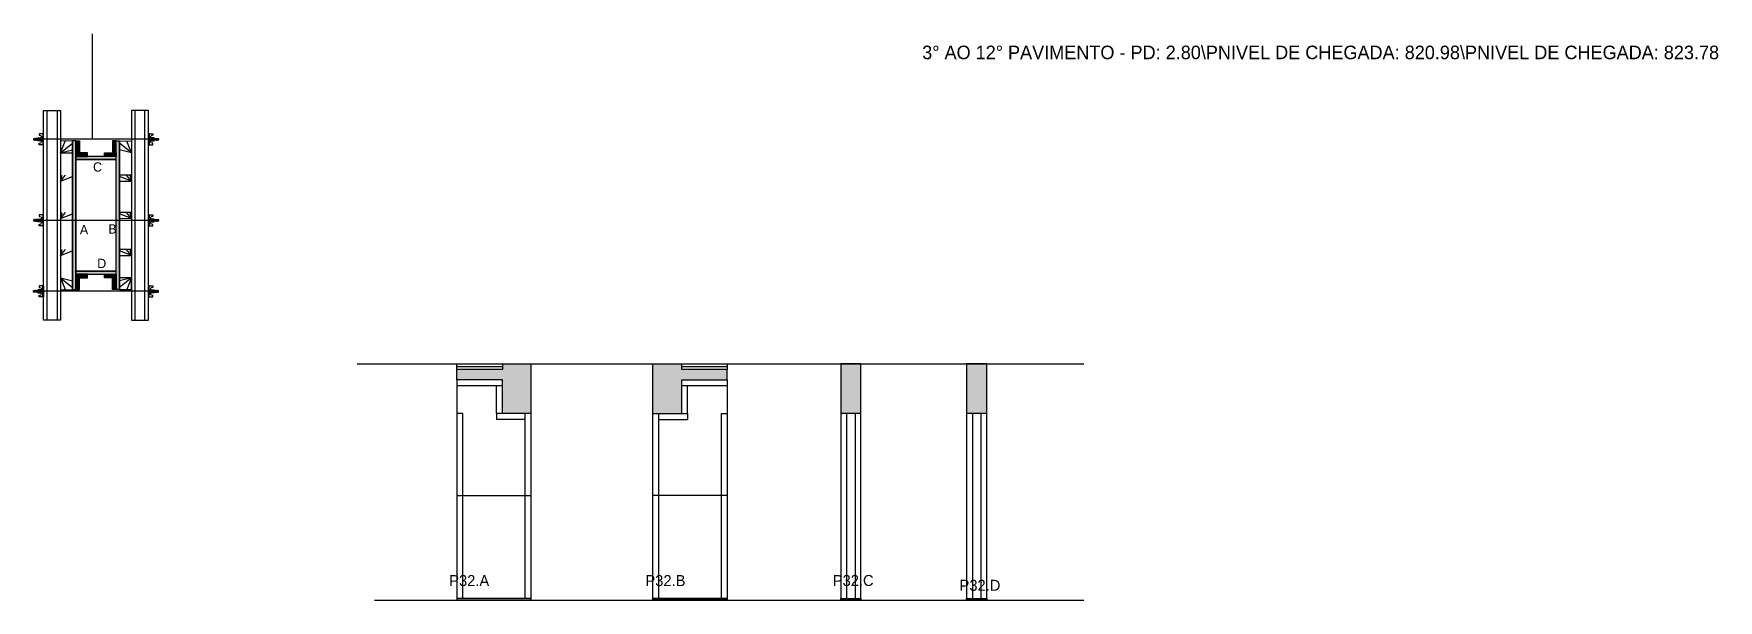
# Model space of a CAD drawing. Header units: metres. Extents: x 2704 to 4698, y 1780 to 2451.
import ezdxf

# ---------------------------------------------------------------- set-up
doc = ezdxf.new("R2010")
doc.units = ezdxf.units.M
for name, color, linetype in [('CHAPA', 7, 'Continuous'), ('COTA', 7, 'Continuous'), ('Hachura', 7, 'Continuous'), ('Madeira', 7, 'Continuous'), ('NOMENCLATURA', 7, 'Continuous'), ('Nível', 7, 'Continuous'), ('Painéis', 7, 'Continuous'), ('Perfil Metálico', 7, 'Continuous'), ('SARR_2.2x7', 7, 'Continuous'), ('SARRAFO', 7, 'Continuous'), ('Texto Seção', 7, 'Continuous'), ('TEXTO_GERAL', 7, 'Continuous')]:
    doc.layers.add(name, color=color, linetype=linetype)

msp = doc.modelspace()

# ---------------------------------------------------------------- hatches: boundary and pattern name
at = {"layer": 'COTA'}
h = msp.add_hatch(color=7, dxfattribs=at)
h.dxf.hatch_style = 1
h.paths.add_polyline_path([(3292.7, 2060.4), (3258.7, 2060.4), (3258.7, 2053.4), (3204.7, 2053.4), (3204.7, 2041.4), (3258.7, 2041.4), (3258.7, 2001.4), (3292.7, 2001.4), (3292.7, 2060.4)])
h = msp.add_hatch(color=7, dxfattribs=at)
h.dxf.hatch_style = 1
h.paths.add_polyline_path([(3470.9, 2041.4), (3524.9, 2041.4), (3524.9, 2053.4), (3470.9, 2053.4), (3470.9, 2060.4), (3436.9, 2060.4), (3436.9, 2001.4), (3470.9, 2001.4), (3470.9, 2041.4)])
h = msp.add_hatch(color=7, dxfattribs=at)
h.dxf.hatch_style = 1
h.paths.add_polyline_path([(3659.2, 2001.4), (3683.2, 2001.4), (3683.2, 2001.4), (3683.2, 2060.4), (3683.2, 2060.4), (3659.2, 2060.4), (3659.2, 2060.4), (3659.2, 2001.4)])
h = msp.add_hatch(color=7, dxfattribs=at)
h.dxf.hatch_style = 1
h.paths.add_polyline_path([(3808.1, 2001.4), (3832.1, 2001.4), (3832.1, 2001.4), (3832.1, 2060.4), (3832.1, 2060.4), (3808.1, 2060.4), (3808.1, 2060.4), (3808.1, 2001.4)])
at = {"layer": 'Hachura'}
h = msp.add_hatch(color=7, dxfattribs=at)
h.dxf.hatch_style = 1
h.paths.add_polyline_path([(2753.5, 2324.1), (2749.5, 2324.1), (2749.5, 2324.1), (2749.5, 2148.1), (2749.5, 2148.1), (2753.5, 2148.1), (2753.5, 2148.1), (2753.5, 2324.1)])
h = msp.add_hatch(color=7, dxfattribs=at)
h.dxf.hatch_style = 1
h.paths.add_polyline_path([(2753.5, 2310.1), (2757.9, 2310.1), (2757.9, 2310.1), (2757.9, 2324.1), (2757.9, 2324.1), (2753.5, 2324.1), (2753.5, 2324.1), (2753.5, 2310.1)])
h = msp.add_hatch(color=7, dxfattribs=at)
h.dxf.hatch_style = 1
h.paths.add_polyline_path([(2801.5, 2310.1), (2797.1, 2310.1), (2797.1, 2310.1), (2797.1, 2324.1), (2797.1, 2324.1), (2801.5, 2324.1), (2801.5, 2324.1), (2801.5, 2310.1)])
h = msp.add_hatch(color=7, dxfattribs=at)
h.dxf.hatch_style = 1
h.paths.add_polyline_path([(2801.5, 2324.1), (2805.5, 2324.1), (2805.5, 2324.1), (2805.5, 2148.1), (2805.5, 2148.1), (2801.5, 2148.1), (2801.5, 2148.1), (2801.5, 2324.1)])
h = msp.add_hatch(color=7, dxfattribs=at)
h.dxf.hatch_style = 1
h.paths.add_polyline_path([(2753.5, 2305.7), (2753.5, 2310.1), (2753.5, 2310.1), (2767.5, 2310.1), (2767.5, 2310.1), (2767.5, 2305.7), (2767.5, 2305.7), (2753.5, 2305.7)])
h = msp.add_hatch(color=7, dxfattribs=at)
h.dxf.hatch_style = 1
h.paths.add_polyline_path([(2801.5, 2302.1), (2801.5, 2305.7), (2801.5, 2305.7), (2753.5, 2305.7), (2753.5, 2305.7), (2753.5, 2302.1), (2753.5, 2302.1), (2801.5, 2302.1)])
h = msp.add_hatch(color=7, dxfattribs=at)
h.dxf.hatch_style = 1
h.paths.add_polyline_path([(2801.5, 2302.1), (2801.5, 2305.7), (2801.5, 2305.7), (2753.5, 2305.7), (2753.5, 2305.7), (2753.5, 2302.1), (2753.5, 2302.1), (2801.5, 2302.1)])
h = msp.add_hatch(color=7, dxfattribs=at)
h.dxf.hatch_style = 1
h.paths.add_polyline_path([(2801.5, 2305.7), (2801.5, 2310.1), (2801.5, 2310.1), (2787.5, 2310.1), (2787.5, 2310.1), (2787.5, 2305.7), (2787.5, 2305.7), (2801.5, 2305.7)])
h = msp.add_hatch(color=7, dxfattribs=at)
h.dxf.hatch_style = 1
h.paths.add_polyline_path([(2801.5, 2166.5), (2801.5, 2170.1), (2801.5, 2170.1), (2753.5, 2170.1), (2753.5, 2170.1), (2753.5, 2166.5), (2753.5, 2166.5), (2801.5, 2166.5)])
h = msp.add_hatch(color=7, dxfattribs=at)
h.dxf.hatch_style = 1
h.paths.add_polyline_path([(2801.5, 2166.5), (2801.5, 2170.1), (2801.5, 2170.1), (2753.5, 2170.1), (2753.5, 2170.1), (2753.5, 2166.5), (2753.5, 2166.5), (2801.5, 2166.5)])
h = msp.add_hatch(color=7, dxfattribs=at)
h.dxf.hatch_style = 1
h.paths.add_polyline_path([(2753.5, 2162.1), (2753.5, 2166.5), (2753.5, 2166.5), (2767.5, 2166.5), (2767.5, 2166.5), (2767.5, 2162.1), (2767.5, 2162.1), (2753.5, 2162.1)])
h = msp.add_hatch(color=7, dxfattribs=at)
h.dxf.hatch_style = 1
h.paths.add_polyline_path([(2753.5, 2162.1), (2757.9, 2162.1), (2757.9, 2162.1), (2757.9, 2148.1), (2757.9, 2148.1), (2753.5, 2148.1), (2753.5, 2148.1), (2753.5, 2162.1)])
h = msp.add_hatch(color=7, dxfattribs=at)
h.dxf.hatch_style = 1
h.paths.add_polyline_path([(2801.5, 2162.1), (2801.5, 2166.5), (2801.5, 2166.5), (2787.5, 2166.5), (2787.5, 2166.5), (2787.5, 2162.1), (2787.5, 2162.1), (2801.5, 2162.1)])
h = msp.add_hatch(color=7, dxfattribs=at)
h.dxf.hatch_style = 1
h.paths.add_polyline_path([(2801.5, 2162.1), (2797.1, 2162.1), (2797.1, 2162.1), (2797.1, 2148.1), (2797.1, 2148.1), (2801.5, 2148.1), (2801.5, 2148.1), (2801.5, 2162.1)])

# ---------------------------------------------------------------- linework, layer by layer
at = {"layer": 'CHAPA', "color": 7, "lineweight": 25}
for points in [[(2753.5, 2324.1), (2749.5, 2324.1), (2749.5, 2148.1), (2753.5, 2148.1)], [(2753.5, 2324.1), (2749.5, 2324.1), (2749.5, 2148.1), (2753.5, 2148.1)], [(2801.5, 2324.1), (2805.5, 2324.1), (2805.5, 2148.1), (2801.5, 2148.1)], [(2801.5, 2324.1), (2805.5, 2324.1), (2805.5, 2148.1), (2801.5, 2148.1)], [(2801.5, 2302.1), (2801.5, 2305.7), (2753.5, 2305.7), (2753.5, 2302.1)], [(2801.5, 2302.1), (2801.5, 2305.7), (2753.5, 2305.7), (2753.5, 2302.1)], [(2801.5, 2166.5), (2801.5, 2170.1), (2753.5, 2170.1), (2753.5, 2166.5)], [(2801.5, 2166.5), (2801.5, 2170.1), (2753.5, 2170.1), (2753.5, 2166.5)]]:
    msp.add_lwpolyline(points, close=True, dxfattribs=at)
at = {"layer": 'COTA', "color": 7, "lineweight": 25}
for p, q in [((3258.7, 2060.4), (3292.7, 2060.4)), ((3292.7, 2001.4), (3292.7, 2060.4)), ((3436.9, 2001.4), (3436.9, 2060.4)), ((3436.9, 2060.4), (3470.9, 2060.4)), ((3204.7, 2041.4), (3204.7, 2053.4)), ((3524.9, 2041.4), (3524.9, 2053.4)), ((3517.9, 2001.4), (3524.9, 2001.4))]:
    msp.add_line(p, q, dxfattribs=at)
for points in [[(3683.2, 2001.4), (3683.2, 2060.4), (3659.2, 2060.4), (3659.2, 2001.4)], [(3832.1, 2001.4), (3832.1, 2060.4), (3808.1, 2060.4), (3808.1, 2001.4)]]:
    msp.add_lwpolyline(points, dxfattribs=at)
at = {"layer": 'Defpoints', "color": 7, "lineweight": 25}
msp.add_line((2773.4, 2326.1), (2773.4, 2451.1), dxfattribs=at)
at = {"layer": 'Hachura', "color": 7, "lineweight": 25}
for p, q in [((2704.1, 2327.1), (2703.7, 2326.8)), ((2703.7, 2326.8), (2703.7, 2325.5)), ((2704.1, 2325.2), (2703.7, 2325.5)), ((2704.4, 2327.1), (2704.1, 2327.1)), ((2704.1, 2327.1), (2704.1, 2327.1)), ((2704.1, 2325.2), (2704.1, 2327.1)), ((2704.7, 2325.2), (2704.1, 2326.5)), ((2704.6, 2325.1), (2704.1, 2326.2)), ((2704.1, 2325.7), (2704.4, 2325)), ((2704.1, 2325.4), (2704.2, 2325.2)), ((2704.2, 2325.2), (2704.1, 2325.2)), ((2704.4, 2327.1), (2705.3, 2325.2)), ((2704.4, 2327.1), (2705.3, 2325.2)), ((2704.5, 2327.2), (2705.6, 2325)), ((2705.8, 2325.1), (2704.7, 2327.2)), ((2704.7, 2325.2), (2705.3, 2325.2)), ((2705.5, 2327.1), (2704.9, 2327.1)), ((2705.9, 2325.2), (2704.9, 2327.1)), ((2705.5, 2327.1), (2706.5, 2325.2)), ((2705.6, 2327.2), (2706.7, 2325)), ((2706.9, 2325.1), (2705.9, 2327.2)), ((2706.5, 2325.2), (2705.9, 2325.2)), ((2706.7, 2327.1), (2706.1, 2327.1)), ((2707, 2325.2), (2706.1, 2327.1)), ((2706.3, 2327.1), (2706.1, 2327.1)), ((2706.7, 2327.1), (2707.7, 2325.2)), ((2706.8, 2327.2), (2707.9, 2325)), ((2708.1, 2325.1), (2707, 2327.2)), ((2707.2, 2325.2), (2707, 2325.2)), ((2707.9, 2327.1), (2707.2, 2327.1)), ((2708.2, 2325.2), (2707.2, 2327.1)), ((2707.2, 2325.2), (2707.7, 2325.2)), ((2707.9, 2327.1), (2708.8, 2325.2)), ((2708.8, 2325.9), (2708.2, 2327.2)), ((2708.2, 2325.2), (2708.8, 2325.2)), ((2708.8, 2326.2), (2708.4, 2327.1)), ((2708.8, 2327.1), (2708.4, 2327.1)), ((2850.3, 2326.1), (2708.5, 2326.1)), ((2708.8, 2324.4), (2708.8, 2327.7)), ((2708.8, 2327.7), (2712, 2327.7)), ((2708.8, 2326.7), (2712, 2326.7)), ((2708.8, 2325.2), (2712, 2325.2)), ((2712, 2324.4), (2708.8, 2324.4)), ((2708.9, 2324.4), (2708.9, 2327.7)), ((2715.5, 2332.5), (2710.4, 2332.5)), ((2710.4, 2332.5), (2710.4, 2330.8)), ((2710.4, 2330.8), (2712.6, 2330.3)), ((2710.4, 2321.3), (2712.6, 2321.9)), ((2710.4, 2319.6), (2710.4, 2321.3)), ((2714.6, 2319.6), (2710.4, 2319.6)), ((2712, 2328), (2712, 2324.1)), ((2714.6, 2328), (2712, 2328)), ((2712, 2324.1), (2712, 2324.4)), ((2712, 2324.1), (2712, 2324.4)), ((2712, 2324.1), (2714.6, 2324.1)), ((2714.6, 2326.4), (2712.6, 2326.4)), ((2712.6, 2325.9), (2714.6, 2325.9)), ((2712.8, 2329.9), (2712.8, 2328)), ((2712.8, 2322.2), (2712.8, 2324.1)), ((2714.6, 2332.5), (2714.6, 2319.6)), ((2714.6, 2332.5), (2714.6, 2327.4)), ((2714.6, 2332.4), (2715.5, 2332.4)), ((2714.6, 2332.2), (2715.5, 2332.2)), ((2714.6, 2331.8), (2715.5, 2331.8)), ((2714.6, 2331.4), (2715.5, 2331.4)), ((2714.6, 2330.5), (2715.5, 2330.5)), ((2714.6, 2329.1), (2715.5, 2329.1)), ((2714.6, 2326.1), (2714.6, 2328)), ((2714.6, 2327.4), (2714.6, 2326.7)), ((2714.6, 2326.1), (2715.5, 2326.1)), ((2714.6, 2323), (2715.5, 2323)), ((2714.6, 2321.6), (2715.5, 2321.6)), ((2714.6, 2320.8), (2715.5, 2320.8)), ((2714.6, 2320.3), (2715.5, 2320.3)), ((2714.6, 2320), (2715.5, 2320)), ((2714.6, 2319.8), (2715.5, 2319.8)), ((2714.6, 2319.6), (2715.5, 2319.6)), ((2714.9, 2327), (2714.7, 2327)), ((2714.8, 2325.1), (2715.2, 2325.1)), ((2715.4, 2327), (2714.9, 2327)), ((2715.5, 2319.6), (2715.5, 2332.5)), ((2715.5, 2320.6), (2715.5, 2328.4)), ((2839.5, 2319.6), (2839.5, 2332.5)), ((2839.5, 2332.5), (2844.7, 2332.5)), ((2840.5, 2332.4), (2839.5, 2332.4)), ((2840.5, 2332.2), (2839.5, 2332.2)), ((2840.5, 2331.8), (2839.5, 2331.8)), ((2840.5, 2331.4), (2839.5, 2331.4)), ((2840.5, 2330.5), (2839.5, 2330.5)), ((2840.5, 2329.1), (2839.5, 2329.1)), ((2839.5, 2320.6), (2839.5, 2328.4)), ((2840.4, 2326.1), (2839.5, 2326.1)), ((2840.5, 2323), (2839.5, 2323)), ((2840.5, 2321.6), (2839.5, 2321.6)), ((2840.5, 2320.8), (2839.5, 2320.8)), ((2840.5, 2320.3), (2839.5, 2320.3)), ((2840.5, 2320), (2839.5, 2320)), ((2840.5, 2319.8), (2839.5, 2319.8)), ((2840.4, 2319.6), (2839.5, 2319.6)), ((2839.7, 2327), (2840.1, 2327)), ((2840.3, 2325.1), (2839.9, 2325.1)), ((2840.1, 2327), (2840.3, 2327)), ((2840.4, 2332.5), (2840.4, 2319.6)), ((2840.4, 2332.5), (2840.4, 2327.4)), ((2840.4, 2326.1), (2840.4, 2328)), ((2840.4, 2328), (2843, 2328)), ((2840.4, 2327.4), (2840.4, 2326.7)), ((2840.4, 2326.4), (2842.4, 2326.4)), ((2842.4, 2325.9), (2840.4, 2325.9)), ((2843, 2324.1), (2840.4, 2324.1)), ((2840.4, 2319.6), (2844.7, 2319.6)), ((2842.2, 2329.9), (2842.2, 2328)), ((2842.2, 2322.2), (2842.2, 2324.1)), ((2844.7, 2330.8), (2842.5, 2330.3)), ((2844.7, 2321.3), (2842.5, 2321.9)), ((2843, 2328), (2843, 2324.1)), ((2846.2, 2327.7), (2843, 2327.7)), ((2846.2, 2326.7), (2843, 2326.7)), ((2846.2, 2325.2), (2843, 2325.2)), ((2843, 2324.4), (2846.2, 2324.4)), ((2843, 2324.1), (2843, 2324.4)), ((2843, 2324.1), (2843, 2324.4)), ((2844.7, 2332.5), (2844.7, 2330.8)), ((2844.7, 2319.6), (2844.7, 2321.3)), ((2846.2, 2324.4), (2846.2, 2327.7)), ((2846.2, 2324.4), (2846.2, 2327.7)), ((2846.2, 2325.9), (2846.9, 2327.2)), ((2847.2, 2327.1), (2846.2, 2325.2)), ((2846.2, 2326.2), (2846.7, 2327.1)), ((2846.2, 2327.1), (2846.7, 2327.1)), ((2846.9, 2325.2), (2846.2, 2325.2)), ((2846.9, 2325.2), (2847.9, 2327.1)), ((2847, 2325.1), (2848, 2327.2)), ((2848.3, 2327.2), (2847.2, 2325)), ((2847.2, 2327.1), (2847.9, 2327.1)), ((2848.4, 2327.1), (2847.4, 2325.2)), ((2847.8, 2325.2), (2847.4, 2325.2)), ((2847.8, 2325.2), (2848, 2325.2)), ((2848, 2325.2), (2849, 2327.1)), ((2848.1, 2325.1), (2849.2, 2327.2)), ((2849.4, 2327.2), (2848.4, 2325)), ((2848.4, 2327.1), (2849, 2327.1)), ((2849.5, 2327.1), (2848.6, 2325.2)), ((2848.6, 2325.2), (2849.2, 2325.2)), ((2848.8, 2327.1), (2849, 2327.1)), ((2849.2, 2325.2), (2850.2, 2327.1)), ((2849.3, 2325.1), (2850.4, 2327.2)), ((2850.6, 2327.2), (2849.5, 2325)), ((2849.5, 2327.1), (2850.2, 2327.1)), ((2850.7, 2327.1), (2849.7, 2325.2)), ((2850.7, 2327.1), (2849.7, 2325.2)), ((2850.4, 2325.2), (2849.7, 2325.2)), ((2850.4, 2325.2), (2851, 2326.5)), ((2850.4, 2325.1), (2851, 2326.2)), ((2850.7, 2327.1), (2851, 2327.1)), ((2851, 2325.7), (2850.7, 2325)), ((2851, 2325.4), (2850.9, 2325.2)), ((2850.9, 2325.2), (2851, 2325.2)), ((2851, 2327.1), (2851, 2327.1)), ((2851, 2327.1), (2851.3, 2326.8)), ((2851, 2325.2), (2851, 2327.1)), ((2851, 2325.2), (2851.3, 2325.5)), ((2851.3, 2326.8), (2851.3, 2325.5)), ((2715.5, 2236.5), (2710.4, 2236.5)), ((2710.4, 2236.5), (2710.4, 2234.8)), ((2710.4, 2234.8), (2712.6, 2234.3)), ((2712.8, 2233.9), (2712.8, 2232)), ((2714.6, 2236.5), (2714.6, 2223.6)), ((2714.6, 2236.5), (2714.6, 2231.4)), ((2714.6, 2236.4), (2715.5, 2236.4)), ((2714.6, 2236.2), (2715.5, 2236.2)), ((2714.6, 2235.8), (2715.5, 2235.8)), ((2714.6, 2235.4), (2715.5, 2235.4)), ((2714.6, 2234.5), (2715.5, 2234.5)), ((2715.5, 2223.6), (2715.5, 2236.5)), ((2839.5, 2223.6), (2839.5, 2236.5)), ((2839.5, 2236.5), (2844.7, 2236.5)), ((2840.5, 2236.4), (2839.5, 2236.4)), ((2840.5, 2236.2), (2839.5, 2236.2)), ((2840.5, 2235.8), (2839.5, 2235.8)), ((2840.5, 2235.4), (2839.5, 2235.4)), ((2840.5, 2234.5), (2839.5, 2234.5)), ((2840.4, 2236.5), (2840.4, 2223.6)), ((2840.4, 2236.5), (2840.4, 2231.4)), ((2842.2, 2233.9), (2842.2, 2232)), ((2844.7, 2234.8), (2842.5, 2234.3)), ((2844.7, 2236.5), (2844.7, 2234.8)), ((2704.1, 2231.1), (2703.7, 2230.8)), ((2703.7, 2230.8), (2703.7, 2229.5)), ((2704.1, 2229.2), (2703.7, 2229.5)), ((2704.4, 2231.1), (2704.1, 2231.1)), ((2704.1, 2231.1), (2704.1, 2231.1)), ((2704.1, 2229.2), (2704.1, 2231.1)), ((2704.7, 2229.2), (2704.1, 2230.4)), ((2704.6, 2229.1), (2704.1, 2230.2)), ((2704.1, 2229.7), (2704.4, 2229)), ((2704.1, 2229.4), (2704.2, 2229.2)), ((2704.2, 2229.2), (2704.1, 2229.2)), ((2704.4, 2231.1), (2705.3, 2229.2)), ((2704.4, 2231.1), (2705.3, 2229.2)), ((2704.5, 2231.2), (2705.6, 2229)), ((2705.8, 2229.1), (2704.7, 2231.2)), ((2704.7, 2229.2), (2705.3, 2229.2)), ((2705.5, 2231.1), (2704.9, 2231.1)), ((2705.9, 2229.2), (2704.9, 2231.1)), ((2705.5, 2231.1), (2706.5, 2229.2)), ((2705.6, 2231.2), (2706.7, 2229)), ((2706.9, 2229.1), (2705.9, 2231.2)), ((2706.5, 2229.2), (2705.9, 2229.2)), ((2706.7, 2231.1), (2706.1, 2231.1)), ((2707, 2229.2), (2706.1, 2231.1)), ((2706.3, 2231.1), (2706.1, 2231.1)), ((2706.7, 2231.1), (2707.7, 2229.2)), ((2706.8, 2231.2), (2707.9, 2229)), ((2708.1, 2229.1), (2707, 2231.2)), ((2707.2, 2229.2), (2707, 2229.2)), ((2707.9, 2231.1), (2707.2, 2231.1)), ((2708.2, 2229.2), (2707.2, 2231.1)), ((2707.2, 2229.2), (2707.7, 2229.2)), ((2707.9, 2231.1), (2708.8, 2229.2)), ((2708.8, 2229.9), (2708.2, 2231.2)), ((2708.2, 2229.2), (2708.8, 2229.2)), ((2708.8, 2230.2), (2708.4, 2231.1)), ((2708.8, 2231.1), (2708.4, 2231.1)), ((2850.3, 2230.1), (2708.5, 2230.1)), ((2708.8, 2228.4), (2708.8, 2231.7)), ((2708.8, 2231.7), (2712, 2231.7)), ((2708.8, 2230.7), (2712, 2230.7)), ((2708.8, 2229.2), (2712, 2229.2)), ((2712, 2228.4), (2708.8, 2228.4)), ((2708.9, 2228.4), (2708.9, 2231.7)), ((2710.4, 2225.3), (2712.6, 2225.9)), ((2710.4, 2223.6), (2710.4, 2225.3)), ((2714.6, 2223.6), (2710.4, 2223.6)), ((2712, 2232), (2712, 2228.1)), ((2714.6, 2232), (2712, 2232)), ((2712, 2228.1), (2712, 2228.4)), ((2712, 2228.1), (2712, 2228.4)), ((2712, 2228.1), (2714.6, 2228.1)), ((2714.6, 2230.4), (2712.6, 2230.4)), ((2712.6, 2229.9), (2714.6, 2229.9)), ((2712.8, 2226.2), (2712.8, 2228.1)), ((2714.6, 2233.1), (2715.5, 2233.1)), ((2714.6, 2230.1), (2714.6, 2232)), ((2714.6, 2231.4), (2714.6, 2230.7)), ((2714.6, 2230.1), (2715.5, 2230.1)), ((2714.6, 2227), (2715.5, 2227)), ((2714.6, 2225.6), (2715.5, 2225.6)), ((2714.6, 2224.8), (2715.5, 2224.8)), ((2714.6, 2224.3), (2715.5, 2224.3)), ((2714.6, 2224), (2715.5, 2224)), ((2714.6, 2223.8), (2715.5, 2223.8)), ((2714.6, 2223.6), (2715.5, 2223.6)), ((2714.9, 2231), (2714.7, 2231)), ((2714.8, 2229.1), (2715.2, 2229.1)), ((2715.4, 2231), (2714.9, 2231)), ((2715.5, 2224.6), (2715.5, 2232.4)), ((2840.5, 2233.1), (2839.5, 2233.1)), ((2839.5, 2224.6), (2839.5, 2232.4)), ((2840.4, 2230.1), (2839.5, 2230.1)), ((2840.5, 2227), (2839.5, 2227)), ((2840.5, 2225.6), (2839.5, 2225.6)), ((2840.5, 2224.8), (2839.5, 2224.8)), ((2840.5, 2224.3), (2839.5, 2224.3)), ((2840.5, 2224), (2839.5, 2224)), ((2840.5, 2223.8), (2839.5, 2223.8)), ((2840.4, 2223.6), (2839.5, 2223.6)), ((2839.7, 2231), (2840.1, 2231)), ((2840.3, 2229.1), (2839.9, 2229.1)), ((2840.1, 2231), (2840.3, 2231)), ((2840.4, 2230.1), (2840.4, 2232)), ((2840.4, 2232), (2843, 2232)), ((2840.4, 2231.4), (2840.4, 2230.7)), ((2840.4, 2230.4), (2842.4, 2230.4)), ((2842.4, 2229.9), (2840.4, 2229.9)), ((2843, 2228.1), (2840.4, 2228.1)), ((2840.4, 2223.6), (2844.7, 2223.6)), ((2842.2, 2226.2), (2842.2, 2228.1)), ((2844.7, 2225.3), (2842.5, 2225.9)), ((2843, 2232), (2843, 2228.1)), ((2846.2, 2231.7), (2843, 2231.7)), ((2846.2, 2230.7), (2843, 2230.7)), ((2846.2, 2229.2), (2843, 2229.2)), ((2843, 2228.4), (2846.2, 2228.4)), ((2843, 2228.1), (2843, 2228.4)), ((2843, 2228.1), (2843, 2228.4)), ((2844.7, 2223.6), (2844.7, 2225.3)), ((2846.2, 2228.4), (2846.2, 2231.7)), ((2846.2, 2228.4), (2846.2, 2231.7)), ((2846.2, 2229.9), (2846.9, 2231.2)), ((2847.2, 2231.1), (2846.2, 2229.2)), ((2846.2, 2230.2), (2846.7, 2231.1)), ((2846.2, 2231.1), (2846.7, 2231.1)), ((2846.9, 2229.2), (2846.2, 2229.2)), ((2846.9, 2229.2), (2847.9, 2231.1)), ((2847, 2229.1), (2848, 2231.2)), ((2848.3, 2231.2), (2847.2, 2229)), ((2847.2, 2231.1), (2847.9, 2231.1)), ((2848.4, 2231.1), (2847.4, 2229.2)), ((2847.8, 2229.2), (2847.4, 2229.2)), ((2847.8, 2229.2), (2848, 2229.2)), ((2848, 2229.2), (2849, 2231.1)), ((2848.1, 2229.1), (2849.2, 2231.2)), ((2849.4, 2231.2), (2848.4, 2229)), ((2848.4, 2231.1), (2849, 2231.1)), ((2849.5, 2231.1), (2848.6, 2229.2)), ((2848.6, 2229.2), (2849.2, 2229.2)), ((2848.8, 2231.1), (2849, 2231.1)), ((2849.2, 2229.2), (2850.2, 2231.1)), ((2849.3, 2229.1), (2850.4, 2231.2)), ((2850.6, 2231.2), (2849.5, 2229)), ((2849.5, 2231.1), (2850.2, 2231.1)), ((2850.7, 2231.1), (2849.7, 2229.2)), ((2850.7, 2231.1), (2849.7, 2229.2)), ((2850.4, 2229.2), (2849.7, 2229.2)), ((2850.4, 2229.2), (2851, 2230.4)), ((2850.4, 2229.1), (2851, 2230.2)), ((2850.7, 2231.1), (2851, 2231.1)), ((2851, 2229.7), (2850.7, 2229)), ((2851, 2229.4), (2850.9, 2229.2)), ((2850.9, 2229.2), (2851, 2229.2)), ((2851, 2231.1), (2851, 2231.1)), ((2851, 2231.1), (2851.3, 2230.8)), ((2851, 2229.2), (2851, 2231.1)), ((2851, 2229.2), (2851.3, 2229.5)), ((2851.3, 2230.8), (2851.3, 2229.5)), ((2704.1, 2147), (2703.7, 2146.6)), ((2703.7, 2145.3), (2703.7, 2146.6)), ((2704.1, 2145), (2703.7, 2145.3)), ((2704.1, 2146.4), (2704.4, 2147.1)), ((2704.6, 2147.1), (2704.1, 2145.9)), ((2704.1, 2146.7), (2704.2, 2147)), ((2704.2, 2147), (2704.1, 2147)), ((2704.7, 2147), (2704.1, 2145.7)), ((2704.1, 2147), (2704.1, 2145)), ((2704.4, 2145), (2704.1, 2145)), ((2704.1, 2145), (2704.1, 2145)), ((2704.4, 2145), (2705.3, 2147)), ((2704.4, 2145), (2705.3, 2147)), ((2704.5, 2145), (2705.6, 2147.1)), ((2705.8, 2147.1), (2704.7, 2144.9)), ((2704.7, 2147), (2705.3, 2147)), ((2705.9, 2147), (2704.9, 2145)), ((2705.5, 2145), (2704.9, 2145)), ((2705.5, 2145), (2706.5, 2147)), ((2705.6, 2145), (2706.7, 2147.1)), ((2706.9, 2147.1), (2705.9, 2144.9)), ((2706.5, 2147), (2705.9, 2147)), ((2707, 2147), (2706.1, 2145)), ((2706.7, 2145), (2706.1, 2145)), ((2706.3, 2145), (2706.1, 2145)), ((2706.7, 2145), (2707.7, 2147)), ((2706.8, 2145), (2707.9, 2147.1)), ((2708.1, 2147.1), (2707, 2144.9)), ((2707.2, 2147), (2707, 2147)), ((2707.2, 2147), (2707.7, 2147)), ((2708.2, 2147), (2707.2, 2145)), ((2707.9, 2145), (2707.2, 2145)), ((2707.9, 2145), (2708.8, 2147)), ((2708.2, 2147), (2708.8, 2147)), ((2708.8, 2146.2), (2708.2, 2144.9)), ((2708.8, 2145.9), (2708.4, 2145)), ((2708.8, 2145), (2708.4, 2145)), ((2850.3, 2146.1), (2708.5, 2146.1)), ((2708.8, 2147.7), (2708.8, 2144.4)), ((2712, 2147.7), (2708.8, 2147.7)), ((2708.8, 2147), (2712, 2147)), ((2708.8, 2145.4), (2712, 2145.4)), ((2708.8, 2144.4), (2712, 2144.4)), ((2708.9, 2147.7), (2708.9, 2144.4)), ((2714.6, 2152.5), (2710.4, 2152.5)), ((2710.4, 2152.5), (2710.4, 2150.8)), ((2710.4, 2150.8), (2712.6, 2150.3)), ((2710.4, 2141.3), (2712.6, 2141.9)), ((2710.4, 2139.6), (2710.4, 2141.3)), ((2715.5, 2139.6), (2710.4, 2139.6)), ((2712, 2144.1), (2712, 2148)), ((2712, 2148), (2714.6, 2148)), ((2712, 2148), (2712, 2147.7)), ((2712, 2148), (2712, 2147.7)), ((2714.6, 2144.1), (2712, 2144.1)), ((2712.6, 2146.3), (2714.6, 2146.3)), ((2714.6, 2145.7), (2712.6, 2145.7)), ((2712.8, 2149.9), (2712.8, 2148)), ((2712.8, 2142.2), (2712.8, 2144.1)), ((2714.6, 2139.6), (2714.6, 2152.5)), ((2714.6, 2152.5), (2715.5, 2152.5)), ((2714.6, 2152.4), (2715.5, 2152.4)), ((2714.6, 2152.2), (2715.5, 2152.2)), ((2714.6, 2151.8), (2715.5, 2151.8)), ((2714.6, 2151.4), (2715.5, 2151.4)), ((2714.6, 2150.5), (2715.5, 2150.5)), ((2714.6, 2149.1), (2715.5, 2149.1)), ((2714.6, 2146.1), (2714.6, 2144.1)), ((2714.6, 2146.1), (2715.5, 2146.1)), ((2714.6, 2144.8), (2714.6, 2145.4)), ((2714.6, 2139.6), (2714.6, 2144.8)), ((2714.6, 2143), (2715.5, 2143)), ((2714.6, 2141.6), (2715.5, 2141.6)), ((2714.6, 2140.8), (2715.5, 2140.8)), ((2714.6, 2140.3), (2715.5, 2140.3)), ((2714.6, 2140), (2715.5, 2140)), ((2714.6, 2139.8), (2715.5, 2139.8)), ((2714.9, 2145.1), (2714.7, 2145.1)), ((2714.8, 2147), (2715.2, 2147)), ((2715.4, 2145.1), (2714.9, 2145.1)), ((2715.5, 2152.5), (2715.5, 2139.6)), ((2715.5, 2151.6), (2715.5, 2143.7)), ((2839.5, 2152.5), (2839.5, 2139.6)), ((2840.4, 2152.5), (2839.5, 2152.5)), ((2840.5, 2152.4), (2839.5, 2152.4)), ((2840.5, 2152.2), (2839.5, 2152.2)), ((2840.5, 2151.8), (2839.5, 2151.8)), ((2839.5, 2151.6), (2839.5, 2143.7)), ((2840.5, 2151.4), (2839.5, 2151.4)), ((2840.5, 2150.5), (2839.5, 2150.5)), ((2840.5, 2149.1), (2839.5, 2149.1)), ((2840.4, 2146.1), (2839.5, 2146.1)), ((2840.5, 2143), (2839.5, 2143)), ((2840.5, 2141.6), (2839.5, 2141.6)), ((2840.5, 2140.8), (2839.5, 2140.8)), ((2840.5, 2140.3), (2839.5, 2140.3)), ((2840.5, 2140), (2839.5, 2140)), ((2840.5, 2139.8), (2839.5, 2139.8)), ((2839.5, 2139.6), (2844.7, 2139.6)), ((2839.7, 2145.1), (2840.1, 2145.1)), ((2840.3, 2147), (2839.9, 2147)), ((2840.1, 2145.1), (2840.3, 2145.1)), ((2840.4, 2139.6), (2840.4, 2152.5)), ((2840.4, 2152.5), (2844.7, 2152.5)), ((2843, 2148), (2840.4, 2148)), ((2842.4, 2146.3), (2840.4, 2146.3)), ((2840.4, 2146.1), (2840.4, 2144.1)), ((2840.4, 2145.7), (2842.4, 2145.7)), ((2840.4, 2144.8), (2840.4, 2145.4)), ((2840.4, 2139.6), (2840.4, 2144.8)), ((2840.4, 2144.1), (2843, 2144.1)), ((2842.2, 2149.9), (2842.2, 2148)), ((2842.2, 2142.2), (2842.2, 2144.1)), ((2844.7, 2150.8), (2842.5, 2150.3)), ((2844.7, 2141.3), (2842.5, 2141.9)), ((2843, 2144.1), (2843, 2148)), ((2843, 2148), (2843, 2147.7)), ((2843, 2148), (2843, 2147.7)), ((2843, 2147.7), (2846.2, 2147.7)), ((2846.2, 2147), (2843, 2147)), ((2846.2, 2145.4), (2843, 2145.4)), ((2846.2, 2144.4), (2843, 2144.4)), ((2844.7, 2152.5), (2844.7, 2150.8)), ((2844.7, 2139.6), (2844.7, 2141.3)), ((2846.2, 2147.7), (2846.2, 2144.4)), ((2846.2, 2147.7), (2846.2, 2144.4)), ((2846.9, 2147), (2846.2, 2147)), ((2847.2, 2145), (2846.2, 2147)), ((2846.2, 2146.2), (2846.9, 2144.9)), ((2846.2, 2145.9), (2846.7, 2145)), ((2846.2, 2145), (2846.7, 2145)), ((2846.9, 2147), (2847.9, 2145)), ((2847, 2147.1), (2848, 2144.9)), ((2848.3, 2145), (2847.2, 2147.1)), ((2847.2, 2145), (2847.9, 2145)), ((2847.8, 2147), (2847.4, 2147)), ((2848.4, 2145), (2847.4, 2147)), ((2847.8, 2147), (2848, 2147)), ((2848, 2147), (2849, 2145)), ((2848.1, 2147.1), (2849.2, 2144.9)), ((2849.4, 2145), (2848.4, 2147.1)), ((2848.4, 2145), (2849, 2145)), ((2848.6, 2147), (2849.2, 2147)), ((2849.5, 2145), (2848.6, 2147)), ((2848.8, 2145), (2849, 2145)), ((2849.2, 2147), (2850.2, 2145)), ((2849.3, 2147.1), (2850.4, 2144.9)), ((2850.6, 2145), (2849.5, 2147.1)), ((2849.5, 2145), (2850.2, 2145)), ((2850.7, 2145), (2849.7, 2147)), ((2850.4, 2147), (2849.7, 2147)), ((2850.7, 2145), (2849.7, 2147)), ((2850.4, 2147.1), (2851, 2145.9)), ((2850.4, 2147), (2851, 2145.7)), ((2851, 2146.4), (2850.7, 2147.1)), ((2850.7, 2145), (2851, 2145)), ((2851, 2146.7), (2850.9, 2147)), ((2850.9, 2147), (2851, 2147)), ((2851, 2147), (2851.3, 2146.6)), ((2851, 2147), (2851, 2145)), ((2851, 2145), (2851.3, 2145.3)), ((2851, 2145), (2851, 2145)), ((2851.3, 2145.3), (2851.3, 2146.6))]:
    msp.add_line(p, q, dxfattribs=at)
at = {"layer": 'Madeira', "color": 7, "lineweight": 25}
for p, q in [((2735.5, 2310), (2740.9, 2324)), ((2735.5, 2310), (2749.5, 2321.6)), ((2819.5, 2310), (2805.5, 2321.6)), ((2819.5, 2310), (2814.1, 2324)), ((2735.5, 2310), (2749.5, 2313.5)), ((2819.5, 2310), (2805.5, 2313.5)), ((2735.5, 2276.5), (2741.3, 2283.6)), ((2735.5, 2276.5), (2737.3, 2283.5)), ((2735.5, 2276.5), (2749.5, 2282)), ((2819.5, 2276.5), (2805.5, 2282)), ((2819.5, 2276.5), (2813.8, 2283.6)), ((2819.5, 2276.5), (2817.8, 2283.5)), ((2735.5, 2232.5), (2741.3, 2239.6)), ((2735.5, 2232.5), (2737.3, 2239.5)), ((2735.5, 2232.5), (2749.5, 2238)), ((2819.5, 2232.5), (2805.5, 2238)), ((2819.5, 2232.5), (2813.8, 2239.6)), ((2819.5, 2232.5), (2817.8, 2239.5)), ((2735.5, 2188.5), (2741.3, 2195.6)), ((2735.5, 2188.5), (2737.3, 2195.5)), ((2735.5, 2188.5), (2749.5, 2194)), ((2819.5, 2188.5), (2805.5, 2194)), ((2819.5, 2188.5), (2813.8, 2195.6)), ((2819.5, 2188.5), (2817.8, 2195.5)), ((2735.5, 2162), (2749.5, 2150.5)), ((2735.5, 2162), (2749.5, 2158.6)), ((2735.5, 2162), (2741, 2148.1)), ((2819.5, 2162), (2805.5, 2150.5)), ((2819.5, 2162), (2805.5, 2158.6)), ((2819.5, 2162), (2814.1, 2148.1))]:
    msp.add_line(p, q, dxfattribs=at)
for points in [[(2735.5, 2310), (2749.5, 2310.1), (2749.5, 2324.1), (2735.5, 2324)], [(2735.5, 2148), (2749.5, 2148.1), (2749.5, 2324.1), (2735.5, 2324)], [(2819.5, 2148), (2805.5, 2148.1), (2805.5, 2324.1), (2819.5, 2324)], [(2819.5, 2276.5), (2819.5, 2283.5), (2805.5, 2283.6), (2805.5, 2276.6)], [(2819.5, 2232.5), (2819.5, 2239.5), (2805.5, 2239.6), (2805.5, 2232.6)], [(2819.5, 2188.5), (2819.5, 2195.5), (2805.5, 2195.6), (2805.5, 2188.6)], [(2819.5, 2162), (2805.5, 2162.1), (2805.5, 2148.1), (2819.5, 2148)]]:
    msp.add_lwpolyline(points, close=True, dxfattribs=at)
at = {"layer": 'Nível', "color": 7, "lineweight": 25}
for p, q in [((3086.8, 2060.4), (3947.2, 2060.4)), ((3107.4, 1780.4), (3947.2, 1780.4))]:
    msp.add_line(p, q, dxfattribs=at)
at = {"layer": 'Painéis', "color": 7, "lineweight": 25}
for p, q in [((3204.7, 2041.4), (3204.7, 2001.4)), ((3258.7, 2041.4), (3204.7, 2041.4)), ((3258.7, 2001.4), (3258.7, 2041.4)), ((3470.9, 2041.4), (3524.9, 2041.4)), ((3470.9, 2001.4), (3470.9, 2041.4)), ((3524.9, 2041.4), (3524.9, 2001.4)), ((3204.7, 2001.4), (3204.7, 1780.4)), ((3292.7, 2001.4), (3258.7, 2001.4)), ((3292.7, 1780.4), (3292.7, 2001.4)), ((3292.7, 2001.4), (3292.7, 2001.4)), ((3436.9, 1780.4), (3436.9, 2001.4)), ((3436.9, 2001.4), (3436.9, 2001.4)), ((3436.9, 2001.4), (3470.9, 2001.4)), ((3524.9, 2001.4), (3524.9, 1780.4)), ((3659.2, 2001.4), (3659.2, 1782.4)), ((3683.2, 2001.4), (3659.2, 2001.4)), ((3683.2, 1782.4), (3683.2, 2001.4)), ((3808.1, 2001.4), (3808.1, 1782.4)), ((3832.1, 2001.4), (3808.1, 2001.4)), ((3832.1, 1782.4), (3832.1, 2001.4)), ((3204.7, 1904.4), (3292.7, 1904.4)), ((3524.9, 1904.4), (3436.9, 1904.4)), ((3204.7, 1782.4), (3292.7, 1782.4)), ((3524.9, 1782.4), (3436.9, 1782.4)), ((3659.2, 1782.4), (3683.2, 1782.4)), ((3808.1, 1782.4), (3832.1, 1782.4))]:
    msp.add_line(p, q, dxfattribs=at)
for points in [[(2753.5, 2170.1), (2801.5, 2170.1), (2801.5, 2302.1), (2753.5, 2302.1)], [(3258.7, 2053.4), (3204.7, 2053.4), (3204.7, 2060.4), (3258.7, 2060.4)], [(3524.9, 2053.4), (3470.9, 2053.4), (3470.9, 2060.4), (3524.9, 2060.4)], [(3292.7, 1782.4), (3204.7, 1782.4), (3204.7, 1780.4), (3292.7, 1780.4)], [(3436.9, 1782.4), (3524.9, 1782.4), (3524.9, 1780.4), (3436.9, 1780.4)], [(3659.2, 1782.4), (3683.2, 1782.4), (3683.2, 1780.4), (3659.2, 1780.4)], [(3808.1, 1782.4), (3832.1, 1782.4), (3832.1, 1780.4), (3808.1, 1780.4)]]:
    msp.add_lwpolyline(points, close=True, dxfattribs=at)
at = {"layer": 'Perfil Metálico', "color": 7, "lineweight": 25}
for points in [[(2715.5, 2360.1), (2735.5, 2360.1), (2735.5, 2112.1), (2715.5, 2112.1)], [(2731.5, 2112.1), (2719.5, 2112.1), (2719.5, 2360.1), (2731.5, 2360.1)], [(2839.5, 2360.1), (2819.5, 2360.1), (2819.5, 2112.1), (2839.5, 2112.1)], [(2823.5, 2112.1), (2835.5, 2112.1), (2835.5, 2360.1), (2823.5, 2360.1)]]:
    msp.add_lwpolyline(points, close=True, dxfattribs=at)
at = {"layer": 'SARR_2.2x7', "color": 7, "lineweight": 25}
for p, q in [((3258.7, 2056.9), (3204.7, 2056.9)), ((3524.9, 2056.9), (3470.9, 2056.9)), ((3258.7, 2034.4), (3204.7, 2034.4)), ((3251.7, 2001.4), (3251.7, 2034.4)), ((3524.9, 2034.4), (3470.9, 2034.4)), ((3477.9, 2001.4), (3477.9, 2034.4)), ((3211.7, 2001.4), (3204.7, 2001.4)), ((3211.7, 1904.4), (3211.7, 2001.4)), ((3211.7, 2001.4), (3211.7, 2001.4)), ((3258.7, 2001.4), (3251.7, 2001.4)), ((3251.7, 2001.4), (3251.7, 1994.4)), ((3285.7, 1904.4), (3285.7, 2001.4)), ((3285.7, 2001.4), (3285.7, 2001.4)), ((3443.9, 1904.4), (3443.9, 2001.4)), ((3443.9, 2001.4), (3443.9, 2001.4)), ((3470.9, 2001.4), (3477.9, 2001.4)), ((3477.9, 2001.4), (3477.9, 1994.4)), ((3517.9, 1904.4), (3517.9, 2001.4)), ((3666.2, 2001.4), (3666.2, 1782.4)), ((3676.2, 2001.4), (3676.2, 1782.4)), ((3815.1, 2001.4), (3815.1, 1782.4)), ((3825.1, 2001.4), (3825.1, 1782.4)), ((3285.7, 1994.4), (3251.7, 1994.4)), ((3443.9, 1994.4), (3477.9, 1994.4)), ((3211.7, 1782.4), (3211.7, 1904.4)), ((3285.7, 1782.4), (3285.7, 1904.4)), ((3443.9, 1782.4), (3443.9, 1904.4)), ((3517.9, 1782.4), (3517.9, 1904.4)), ((3211.7, 1782.4), (3211.7, 1782.4)), ((3285.7, 1782.4), (3285.7, 1782.4)), ((3443.9, 1782.4), (3443.9, 1782.4)), ((3517.9, 1782.4), (3517.9, 1782.4))]:
    msp.add_line(p, q, dxfattribs=at)
at = {"layer": 'SARRAFO', "color": 7, "lineweight": 25}
for points in [[(2757.9, 2324.1), (2757.9, 2310.1), (2753.5, 2310.1), (2753.5, 2324.1)], [(2797.1, 2324.1), (2797.1, 2310.1), (2801.5, 2310.1), (2801.5, 2324.1)], [(2767.5, 2310.1), (2753.5, 2310.1), (2753.5, 2305.7), (2767.5, 2305.7)], [(2787.5, 2310.1), (2801.5, 2310.1), (2801.5, 2305.7), (2787.5, 2305.7)], [(2767.5, 2166.5), (2753.5, 2166.5), (2753.5, 2162.1), (2767.5, 2162.1)], [(2757.9, 2148.1), (2757.9, 2162.1), (2753.5, 2162.1), (2753.5, 2148.1)], [(2787.5, 2166.5), (2801.5, 2166.5), (2801.5, 2162.1), (2787.5, 2162.1)], [(2797.1, 2148.1), (2797.1, 2162.1), (2801.5, 2162.1), (2801.5, 2148.1)]]:
    msp.add_lwpolyline(points, close=True, dxfattribs=at)

# ---------------------------------------------------------------- texts
at = {"layer": 'NOMENCLATURA', "color": 7, "lineweight": 25}
msp.add_text('3° AO 12° PAVIMENTO - PD: 2.80\\PNIVEL DE CHEGADA: 820.98\\PNIVEL DE CHEGADA: 823.78', height=16, dxfattribs=at).set_placement((3755.7, 2420.9))
at = {"layer": 'Texto Seção', "color": 7, "lineweight": 25}
for s, p in [('P32.A', (3195.7, 1797.2)), ('P32.B', (3428, 1797.2)), ('P32.C', (3649.8, 1797.3)), ('P32.D', (3799.9, 1791.6))]:
    msp.add_text(s, height=13, dxfattribs=at).set_placement(p)
at = {"layer": 'TEXTO_GERAL', "color": 7, "lineweight": 25}
for s, p in [('C', (2774, 2287.8)), ('A', (2758.4, 2213.6)), ('B', (2792.1, 2214.4)), ('D', (2779, 2173.6))]:
    msp.add_text(s, height=11, dxfattribs=at).set_placement(p)

doc.saveas('drawing.dxf')
